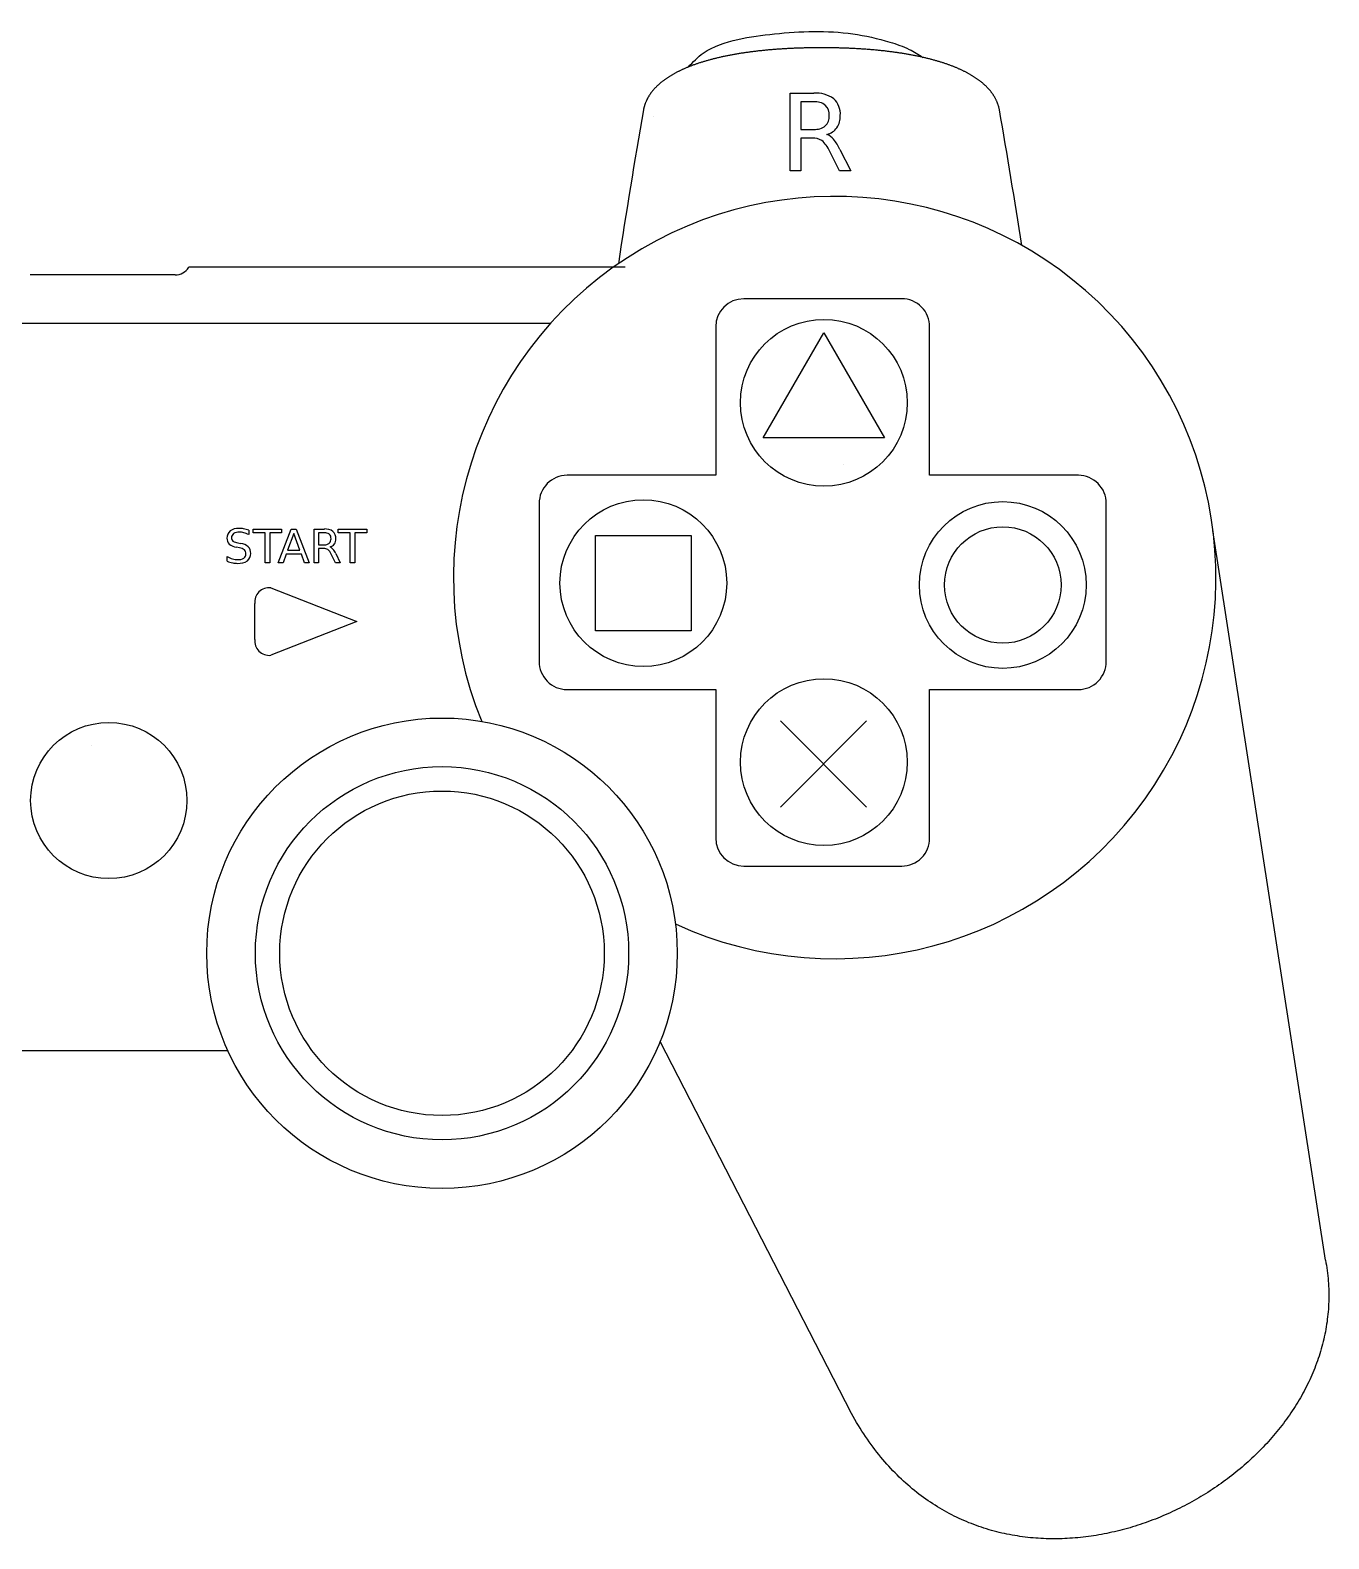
# Model space of a CAD drawing. Header units: millimetres. Extents: x -60 to 61, y -62 to 12.
# Drawn here: x -3.6 to 60.5, y -62.4 to 12.1 of the extents above; entities that cross this region are included whole.
import ezdxf

# ---------------------------------------------------------------- set-up
doc = ezdxf.new("R2010")
doc.units = ezdxf.units.MM
doc.layers.add('OBJECT', color=178, linetype='Continuous', lineweight=25, true_color=0x000000)

msp = doc.modelspace()

# ---------------------------------------------------------------- linework, layer by layer
at = {"layer": 'OBJECT'}
for p, q in [((33.949, 8.976), (35.12, 8.976)), ((33.949, 5.14), (33.949, 8.976)), ((35.12, 8.549), (34.468, 8.549)), ((34.468, 8.549), (34.468, 7.188)), ((27.207, 7.82), (27.207, 7.82)), ((34.468, 7.188), (35.12, 7.188)), ((34.468, 6.761), (34.468, 5.14)), ((35.033, 6.761), (34.468, 6.761)), ((36.379, 5.14), (35.888, 6.124)), ((36.41, 6.188), (36.937, 5.14)), ((34.468, 5.14), (33.949, 5.14)), ((36.937, 5.14), (36.379, 5.14)), ((3.578, 0), (-3.578, 0)), ((25.802, 0.375), (4.25, 0.375)), ((31.665, -1.178), (31.665, -1.178)), ((39.462, -1.178), (31.665, -1.178)), ((-21.713, -2.381), (22.131, -2.381)), ((30.274, -2.568), (30.274, -9.897)), ((32.622, -8.04), (35.615, -2.855)), ((35.615, -2.855), (38.609, -8.04)), ((40.837, -9.897), (40.837, -2.568)), ((39.733, -5.643), (39.733, -5.643)), ((39.733, -5.643), (39.733, -5.643)), ((39.733, -5.643), (39.733, -5.643)), ((39.733, -5.643), (39.733, -5.643)), ((39.733, -5.643), (39.733, -5.643)), ((38.609, -8.04), (32.622, -8.04)), ((36.599, -9.382), (36.599, -9.382)), ((30.274, -9.897), (22.931, -9.897)), ((48.181, -9.897), (40.837, -9.897)), ((54.487, -10.48), (54.487, -10.48)), ((21.556, -11.287), (21.556, -19.084)), ((49.556, -19.084), (49.556, -11.287)), ((7.211, -12.602), (7.211, -12.822)), ((7.432, -12.737), (7.432, -12.548)), ((7.432, -12.548), (8.839, -12.548)), ((8.673, -14.212), (9.309, -12.548)), ((8.839, -12.548), (8.839, -12.737)), ((9.309, -12.548), (9.564, -12.548)), ((9.564, -12.548), (10.198, -14.212)), ((10.44, -12.548), (10.948, -12.548)), ((10.44, -14.212), (10.44, -12.548)), ((11.632, -12.737), (11.632, -12.548)), ((11.632, -12.548), (13.039, -12.548)), ((13.039, -12.548), (13.039, -12.737)), ((60.381, -48.65), (54.828, -12.616)), ((6.684, -13.232), (6.82, -13.26)), ((8.022, -12.737), (7.432, -12.737)), ((8.022, -14.212), (8.022, -12.737)), ((8.249, -12.737), (8.249, -14.212)), ((8.839, -12.737), (8.249, -12.737)), ((9.436, -12.769), (9.13, -13.598)), ((9.742, -13.598), (9.436, -12.769)), ((10.948, -12.733), (10.665, -12.733)), ((10.665, -12.733), (10.665, -13.323)), ((10.665, -13.323), (10.948, -13.323)), ((12.222, -12.737), (11.632, -12.737)), ((12.222, -14.212), (12.222, -12.737)), ((12.449, -12.737), (12.449, -14.212)), ((13.039, -12.737), (12.449, -12.737)), ((24.342, -17.575), (24.342, -12.861)), ((24.342, -12.861), (29.057, -12.861)), ((29.057, -12.861), (29.057, -17.575)), ((6.146, -14.138), (6.146, -13.906)), ((6.754, -13.474), (6.617, -13.447)), ((9.062, -13.785), (8.911, -14.212)), ((9.812, -13.785), (9.062, -13.785)), ((9.13, -13.598), (9.742, -13.598)), ((9.964, -14.212), (9.812, -13.785)), ((10.665, -13.508), (10.665, -14.212)), ((10.91, -13.508), (10.665, -13.508)), ((11.494, -14.212), (11.282, -13.785)), ((11.508, -13.757), (11.736, -14.212)), ((8.249, -14.212), (8.022, -14.212)), ((8.911, -14.212), (8.673, -14.212)), ((10.198, -14.212), (9.964, -14.212)), ((10.665, -14.212), (10.44, -14.212)), ((11.736, -14.212), (11.494, -14.212)), ((12.449, -14.212), (12.222, -14.212)), ((8.3, -15.449), (12.549, -17.116)), ((7.516, -17.998), (7.516, -16.234)), ((12.549, -17.116), (8.3, -18.783)), ((12.549, -17.116), (12.549, -17.116)), ((29.057, -17.575), (24.342, -17.575)), ((22.931, -20.475), (30.274, -20.475)), ((30.274, -20.475), (30.274, -27.803)), ((40.837, -20.475), (48.181, -20.475)), ((40.837, -27.803), (40.837, -20.475)), ((37.718, -22.027), (33.467, -26.279)), ((33.467, -22.027), (37.718, -26.279)), ((-0.551, -23.225), (-0.551, -23.225)), ((31.665, -29.193), (39.462, -29.193)), ((36.982, -56.231), (27.526, -37.862)), ((6.183, -38.312), (-7.197, -38.312))]:
    msp.add_line(p, q, dxfattribs=at)
for points in [[(35.494, 11.218), (35.437, 11.218), (35.379, 11.218), (35.321, 11.218), (35.264, 11.217), (35.207, 11.217), (35.15, 11.217), (35.093, 11.216), (35.036, 11.215), (34.979, 11.214), (34.923, 11.213), (34.867, 11.212), (34.81, 11.211), (34.754, 11.21), (34.698, 11.209), (34.642, 11.207), (34.587, 11.206), (34.531, 11.204), (34.476, 11.203), (34.421, 11.201), (34.365, 11.199), (34.311, 11.197), (34.256, 11.195), (34.201, 11.193), (34.147, 11.191), (34.092, 11.188), (34.038, 11.186), (33.984, 11.183), (33.93, 11.181), (33.876, 11.178), (33.823, 11.175), (33.769, 11.172), (33.716, 11.169), (33.663, 11.166), (33.61, 11.163), (33.557, 11.16), (33.504, 11.156), (33.452, 11.153), (33.399, 11.149), (33.347, 11.146), (33.295, 11.142), (33.243, 11.138), (33.191, 11.134), (33.14, 11.13), (33.088, 11.126), (33.037, 11.122), (32.986, 11.117), (32.935, 11.113), (32.884, 11.108), (32.834, 11.104), (32.783, 11.099), (32.733, 11.094), (32.683, 11.089), (32.633, 11.084), (32.583, 11.079), (32.533, 11.074), (32.484, 11.069), (32.435, 11.063), (32.385, 11.058), (32.336, 11.052), (32.288, 11.047), (32.239, 11.041), (32.191, 11.035), (32.142, 11.029), (32.094, 11.023), (32.046, 11.017), (31.998, 11.011), (31.951, 11.005), (31.903, 10.998), (31.856, 10.992), (31.809, 10.985), (31.762, 10.978), (31.715, 10.972), (31.669, 10.965), (31.622, 10.958), (31.576, 10.951), (31.53, 10.943), (31.484, 10.936), (31.439, 10.929), (31.393, 10.921), (31.348, 10.914), (31.303, 10.906), (31.258, 10.899), (31.213, 10.891), (31.168, 10.883), (31.124, 10.875), (31.08, 10.867), (31.036, 10.858), (30.992, 10.85), (30.948, 10.842), (30.905, 10.833), (30.861, 10.825), (30.818, 10.816), (30.775, 10.807), (30.733, 10.799), (30.69, 10.79), (30.648, 10.781), (30.606, 10.771), (30.564, 10.762), (30.522, 10.753), (30.48, 10.743), (30.439, 10.734), (30.398, 10.724), (30.357, 10.715), (30.316, 10.705), (30.275, 10.695), (30.235, 10.685), (30.194, 10.675), (30.154, 10.665), (30.115, 10.655), (30.075, 10.644), (30.035, 10.634), (29.996, 10.623), (29.957, 10.613), (29.918, 10.602), (29.88, 10.591), (29.841, 10.58), (29.803, 10.569), (29.765, 10.558), (29.727, 10.547), (29.689, 10.536), (29.652, 10.524), (29.615, 10.513), (29.578, 10.501), (29.541, 10.49), (29.504, 10.478), (29.468, 10.466), (29.431, 10.454), (29.395, 10.442), (29.36, 10.43), (29.324, 10.418), (29.289, 10.406), (29.254, 10.393), (29.219, 10.381), (29.184, 10.368), (29.149, 10.355), (29.115, 10.343), (29.081, 10.33), (29.047, 10.317), (29.013, 10.304), (28.98, 10.291), (28.947, 10.277), (28.913, 10.264), (28.881, 10.251), (28.848, 10.237), (28.816, 10.224), (28.783, 10.21), (28.752, 10.196), (28.72, 10.182), (28.688, 10.168), (28.657, 10.154), (28.626, 10.14), (28.595, 10.126), (28.564, 10.112), (28.534, 10.097), (28.504, 10.083), (28.474, 10.068), (28.444, 10.053), (28.415, 10.039), (28.385, 10.024), (28.356, 10.009), (28.327, 9.994), (28.299, 9.978), (28.27, 9.963), (28.242, 9.948), (28.214, 9.932), (28.187, 9.917), (28.159, 9.901), (28.132, 9.886), (28.105, 9.87), (28.078, 9.854), (28.051, 9.838), (28.025, 9.822), (27.999, 9.806), (27.973, 9.789), (27.948, 9.773), (27.922, 9.757), (27.897, 9.74), (27.872, 9.723), (27.848, 9.707), (27.823, 9.69), (27.799, 9.673), (27.775, 9.656), (27.751, 9.639), (27.728, 9.622), (27.704, 9.605), (27.681, 9.587), (27.659, 9.57), (27.636, 9.552), (27.614, 9.535), (27.592, 9.517), (27.57, 9.499), (27.549, 9.481), (27.527, 9.463), (27.506, 9.445), (27.485, 9.427), (27.465, 9.409), (27.445, 9.39), (27.424, 9.372), (27.405, 9.353), (27.385, 9.335), (27.366, 9.316), (27.347, 9.297), (27.328, 9.278), (27.309, 9.259), (27.291, 9.24), (27.273, 9.221), (27.255, 9.202), (27.238, 9.182), (27.22, 9.163), (27.203, 9.143), (27.186, 9.124), (27.17, 9.104), (27.154, 9.084), (27.137, 9.064), (27.122, 9.044), (27.106, 9.024), (27.091, 9.004), (27.076, 8.984), (27.061, 8.963), (27.047, 8.943), (27.033, 8.922), (27.019, 8.902), (27.005, 8.881), (26.991, 8.86), (26.978, 8.839), (26.965, 8.818), (26.953, 8.797), (26.94, 8.776), (26.928, 8.755), (26.916, 8.733), (26.905, 8.712), (26.893, 8.69), (26.882, 8.669), (26.872, 8.647), (26.861, 8.625), (26.851, 8.603), (26.841, 8.581), (26.831, 8.559), (26.822, 8.537), (26.813, 8.515), (26.804, 8.492), (26.795, 8.47), (26.787, 8.447), (26.779, 8.425), (26.771, 8.402), (26.763, 8.379), (26.756, 8.356), (26.749, 8.333), (26.743, 8.31), (26.736, 8.287), (26.73, 8.264), (26.724, 8.241), (26.719, 8.217), (26.713, 8.194), (26.708, 8.17), (26.703, 8.146)], [(44.285, 8.146), (44.28, 8.17), (44.275, 8.194), (44.27, 8.217), (44.265, 8.241), (44.259, 8.264), (44.253, 8.287), (44.246, 8.31), (44.239, 8.333), (44.233, 8.356), (44.225, 8.379), (44.218, 8.402), (44.21, 8.425), (44.202, 8.447), (44.194, 8.47), (44.185, 8.492), (44.176, 8.515), (44.167, 8.537), (44.157, 8.559), (44.148, 8.581), (44.138, 8.603), (44.128, 8.625), (44.117, 8.647), (44.106, 8.669), (44.095, 8.69), (44.084, 8.712), (44.072, 8.733), (44.06, 8.755), (44.048, 8.776), (44.036, 8.797), (44.023, 8.818), (44.01, 8.839), (43.997, 8.86), (43.984, 8.881), (43.97, 8.902), (43.956, 8.922), (43.942, 8.943), (43.927, 8.963), (43.913, 8.984), (43.898, 9.004), (43.882, 9.024), (43.867, 9.044), (43.851, 9.064), (43.835, 9.084), (43.819, 9.104), (43.802, 9.124), (43.786, 9.143), (43.768, 9.163), (43.751, 9.182), (43.734, 9.202), (43.716, 9.221), (43.698, 9.24), (43.679, 9.259), (43.661, 9.278), (43.642, 9.297), (43.623, 9.316), (43.604, 9.335), (43.584, 9.353), (43.564, 9.372), (43.544, 9.39), (43.524, 9.409), (43.503, 9.427), (43.482, 9.445), (43.461, 9.463), (43.44, 9.481), (43.419, 9.499), (43.397, 9.517), (43.375, 9.535), (43.352, 9.552), (43.33, 9.57), (43.307, 9.587), (43.284, 9.605), (43.261, 9.622), (43.237, 9.639), (43.214, 9.656), (43.19, 9.673), (43.166, 9.69), (43.141, 9.707), (43.116, 9.723), (43.092, 9.74), (43.066, 9.757), (43.041, 9.773), (43.015, 9.789), (42.99, 9.806), (42.964, 9.822), (42.937, 9.838), (42.911, 9.854), (42.884, 9.87), (42.857, 9.886), (42.83, 9.901), (42.802, 9.917), (42.774, 9.932), (42.747, 9.948), (42.718, 9.963), (42.69, 9.978), (42.661, 9.994), (42.633, 10.009), (42.603, 10.024), (42.574, 10.039), (42.545, 10.053), (42.515, 10.068), (42.485, 10.083), (42.455, 10.097), (42.424, 10.112), (42.394, 10.126), (42.363, 10.14), (42.332, 10.154), (42.3, 10.168), (42.269, 10.182), (42.237, 10.196), (42.205, 10.21), (42.173, 10.224), (42.141, 10.237), (42.108, 10.251), (42.075, 10.264), (42.042, 10.277), (42.009, 10.291), (41.975, 10.304), (41.942, 10.317), (41.908, 10.33), (41.874, 10.343), (41.839, 10.355), (41.805, 10.368), (41.77, 10.381), (41.735, 10.393), (41.7, 10.406), (41.665, 10.418), (41.629, 10.43), (41.593, 10.442), (41.557, 10.454), (41.521, 10.466), (41.485, 10.478), (41.448, 10.49), (41.411, 10.501), (41.374, 10.513), (41.337, 10.524), (41.299, 10.536), (41.262, 10.547), (41.224, 10.558), (41.186, 10.569), (41.148, 10.58), (41.109, 10.591), (41.07, 10.602), (41.032, 10.613), (40.993, 10.623), (40.953, 10.634), (40.914, 10.644), (40.874, 10.655), (40.834, 10.665), (40.794, 10.675), (40.754, 10.685), (40.714, 10.695), (40.673, 10.705), (40.632, 10.715), (40.591, 10.724), (40.55, 10.734), (40.508, 10.743), (40.467, 10.753), (40.425, 10.762), (40.383, 10.771), (40.341, 10.781), (40.299, 10.79), (40.256, 10.799), (40.213, 10.807), (40.17, 10.816), (40.127, 10.825), (40.084, 10.833), (40.041, 10.842), (39.997, 10.85), (39.953, 10.858), (39.909, 10.867), (39.865, 10.875), (39.82, 10.883), (39.776, 10.891), (39.731, 10.899), (39.686, 10.906), (39.641, 10.914), (39.596, 10.921), (39.55, 10.929), (39.504, 10.936), (39.459, 10.943), (39.412, 10.951), (39.366, 10.958), (39.32, 10.965), (39.273, 10.972), (39.227, 10.978), (39.18, 10.985), (39.133, 10.992), (39.085, 10.998), (39.038, 11.005), (38.99, 11.011), (38.943, 11.017), (38.895, 11.023), (38.846, 11.029), (38.798, 11.035), (38.75, 11.041), (38.701, 11.047), (38.652, 11.052), (38.603, 11.058), (38.554, 11.063), (38.505, 11.069), (38.455, 11.074), (38.406, 11.079), (38.356, 11.084), (38.306, 11.089), (38.256, 11.094), (38.206, 11.099), (38.155, 11.104), (38.104, 11.108), (38.054, 11.113), (38.003, 11.117), (37.952, 11.122), (37.9, 11.126), (37.849, 11.13), (37.797, 11.134), (37.746, 11.138), (37.694, 11.142), (37.642, 11.146), (37.589, 11.149), (37.537, 11.153), (37.484, 11.156), (37.432, 11.16), (37.379, 11.163), (37.326, 11.166), (37.273, 11.169), (37.219, 11.172), (37.166, 11.175), (37.112, 11.178), (37.059, 11.181), (37.005, 11.183), (36.951, 11.186), (36.896, 11.188), (36.842, 11.191), (36.788, 11.193), (36.733, 11.195), (36.678, 11.197), (36.623, 11.199), (36.568, 11.201), (36.513, 11.203), (36.457, 11.204), (36.402, 11.206), (36.346, 11.207), (36.29, 11.209), (36.235, 11.21), (36.178, 11.211), (36.122, 11.212), (36.066, 11.213), (36.009, 11.214), (35.953, 11.215), (35.896, 11.216), (35.839, 11.217), (35.782, 11.217), (35.725, 11.217), (35.667, 11.218), (35.61, 11.218), (35.552, 11.218), (35.494, 11.218)], [(60.381, -48.65), (60.405, -48.779), (60.427, -48.909), (60.447, -49.038), (60.465, -49.167), (60.481, -49.296), (60.496, -49.425), (60.509, -49.553), (60.519, -49.682), (60.529, -49.81), (60.536, -49.938), (60.542, -50.065), (60.545, -50.193), (60.547, -50.32), (60.548, -50.447), (60.546, -50.573), (60.543, -50.699), (60.538, -50.826), (60.532, -50.951), (60.524, -51.077), (60.514, -51.202), (60.502, -51.327), (60.489, -51.451), (60.474, -51.576), (60.458, -51.7), (60.44, -51.823), (60.42, -51.946), (60.399, -52.069), (60.376, -52.192), (60.352, -52.314), (60.326, -52.436), (60.299, -52.557), (60.27, -52.678), (60.239, -52.799), (60.207, -52.919), (60.174, -53.039), (60.139, -53.158), (60.102, -53.277), (60.064, -53.396), (60.025, -53.514), (59.984, -53.631), (59.942, -53.749), (59.898, -53.865), (59.853, -53.982), (59.807, -54.097), (59.759, -54.213), (59.709, -54.328), (59.659, -54.442), (59.607, -54.556), (59.554, -54.669), (59.499, -54.782), (59.443, -54.894), (59.386, -55.006), (59.328, -55.117), (59.268, -55.228), (59.207, -55.338), (59.144, -55.448), (59.081, -55.557), (59.016, -55.665), (58.95, -55.773), (58.883, -55.88), (58.815, -55.987), (58.745, -56.093), (58.674, -56.198), (58.602, -56.303), (58.529, -56.407), (58.455, -56.511), (58.38, -56.613), (58.303, -56.716), (58.226, -56.817), (58.147, -56.918), (58.067, -57.018), (57.986, -57.118), (57.905, -57.217), (57.822, -57.315), (57.738, -57.413), (57.653, -57.509), (57.567, -57.605), (57.48, -57.701), (57.392, -57.795), (57.303, -57.889), (57.213, -57.983), (57.122, -58.075), (57.03, -58.167), (56.937, -58.257), (56.843, -58.348), (56.749, -58.437), (56.653, -58.525), (56.557, -58.613), (56.46, -58.7), (56.361, -58.786), (56.262, -58.872), (56.163, -58.956), (56.062, -59.04), (55.96, -59.123), (55.858, -59.205), (55.755, -59.286), (55.651, -59.366), (55.546, -59.445), (55.441, -59.524), (55.335, -59.602), (55.228, -59.678), (55.12, -59.754), (55.012, -59.829), (54.903, -59.903), (54.793, -59.976), (54.683, -60.048), (54.572, -60.12), (54.46, -60.19), (54.347, -60.259), (54.234, -60.328), (54.121, -60.395), (54.006, -60.462), (53.891, -60.527), (53.776, -60.592), (53.66, -60.656), (53.543, -60.718), (53.426, -60.78), (53.308, -60.84), (53.19, -60.9), (53.071, -60.958), (52.952, -61.016), (52.832, -61.072), (52.712, -61.127), (52.591, -61.182), (52.47, -61.235), (52.348, -61.287), (52.226, -61.338), (52.104, -61.388), (51.981, -61.437), (51.857, -61.485), (51.734, -61.532), (51.61, -61.577), (51.485, -61.622), (51.36, -61.665), (51.235, -61.707), (51.109, -61.748), (50.984, -61.788), (50.857, -61.827), (50.731, -61.865), (50.604, -61.901), (50.477, -61.936), (50.35, -61.971), (50.222, -62.003), (50.094, -62.035), (49.966, -62.066), (49.838, -62.095), (49.709, -62.123), (49.581, -62.15), (49.452, -62.175), (49.323, -62.199), (49.193, -62.222), (49.064, -62.244), (48.935, -62.265), (48.805, -62.284), (48.675, -62.302), (48.545, -62.319), (48.415, -62.334), (48.285, -62.348), (48.155, -62.361), (48.025, -62.372), (47.895, -62.383), (47.764, -62.391), (47.634, -62.399), (47.504, -62.405), (47.373, -62.41), (47.243, -62.413), (47.113, -62.415), (46.982, -62.416), (46.852, -62.415), (46.722, -62.413), (46.592, -62.409), (46.462, -62.404), (46.332, -62.398), (46.202, -62.39), (46.072, -62.381), (45.942, -62.371), (45.813, -62.359), (45.684, -62.345), (45.554, -62.33), (45.425, -62.314), (45.296, -62.296), (45.168, -62.276), (45.039, -62.256), (44.911, -62.233), (44.783, -62.209), (44.655, -62.184), (44.528, -62.157), (44.4, -62.129), (44.273, -62.099), (44.147, -62.067), (44.02, -62.034), (43.894, -62), (43.768, -61.964), (43.643, -61.926), (43.518, -61.887), (43.393, -61.846), (43.268, -61.804), (43.144, -61.76), (43.021, -61.714), (42.897, -61.667), (42.775, -61.618), (42.652, -61.568), (42.53, -61.515), (42.409, -61.462), (42.287, -61.406), (42.167, -61.349), (42.047, -61.291), (41.927, -61.23), (41.808, -61.168), (41.689, -61.105), (41.571, -61.039), (41.453, -60.972), (41.336, -60.903), (41.22, -60.833), (41.104, -60.761), (40.988, -60.687), (40.874, -60.611), (40.759, -60.534), (40.646, -60.454), (40.533, -60.374), (40.421, -60.291), (40.309, -60.206), (40.198, -60.12), (40.088, -60.032), (39.978, -59.942), (39.869, -59.851), (39.761, -59.757), (39.654, -59.662), (39.547, -59.565), (39.441, -59.466), (39.336, -59.366), (39.231, -59.263), (39.127, -59.159), (39.024, -59.053), (38.922, -58.945), (38.821, -58.835), (38.72, -58.723), (38.621, -58.609), (38.522, -58.493), (38.424, -58.376), (38.327, -58.256), (38.231, -58.135), (38.135, -58.012), (38.041, -57.887), (37.947, -57.76), (37.855, -57.63), (37.763, -57.499), (37.672, -57.367), (37.583, -57.232), (37.494, -57.095), (37.406, -56.956), (37.319, -56.815), (37.233, -56.672), (37.149, -56.527), (37.065, -56.38), (36.982, -56.231)]]:
    msp.add_lwpolyline(points, dxfattribs=at)
for centre, radius in [((35.615, -6.312), 4.118), ((26.699, -15.218), 4.118), ((44.449, -15.312), 4.118), ((44.449, -15.312), 2.876), ((35.615, -24.06), 4.118), ((0.303, -25.957), 3.857), ((16.758, -33.499), 11.618), ((16.758, -33.499), 9.215), ((16.758, -33.499), 8.013)]:
    msp.add_circle(centre, radius, dxfattribs=at)
for centre, radius, start, end in [((35.234, 7.492), 1.488, 54.32472, 94.37966), ((35.181, 7.734), 0.817, 51.87454, 94.24894), ((35.241, 7.918), 0.639, 355.75496, 45.92966), ((35.4, 7.949), 1.028, 355.6434, 46.97704), ((384.089, -54.023), 362.753, 170.13182, 171.34693), ((35.225, 7.825), 0.655, 314.70316, 3.99575), ((35.413, 7.832), 1.013, 326.29723, 2.20064), ((-313.1, -54.023), 362.753, 8.7975, 9.86818), ((35.078, 5.937), 0.825, 57.77641, 93.15526), ((35.181, 8.003), 0.817, 265.74929, 308.1263), ((35.556, 7.775), 0.863, 284.17753, 324.17213), ((35.494, 6.234), 0.756, 37.78372, 68.76842), ((34.629, 5.602), 1.363, 22.50773, 49.27323), ((34.205, 5.161), 2.432, 24.97002, 39.14496), ((36.149, -14.945), 18.824, 245.30646, 202.16789), ((3.579, 0.788), 0.788, 269.92579, 328.40943), ((31.665, -2.569), 1.391, 90.0052, 179.9948), ((39.459, -2.555), 1.378, 359.45418, 89.89842), ((22.933, -11.274), 1.377, 90.10119, 180.54622), ((48.178, -11.274), 1.377, 359.45392, 89.89868), ((6.565, -12.973), 0.426, 129.41702, 182.55684), ((6.686, -13.177), 0.661, 86.70109, 126.28772), ((6.721, -13.905), 1.388, 79.97788, 89.87631), ((6.661, -14.235), 1.723, 71.39107, 79.93251), ((10.998, -13.191), 0.646, 54.32406, 94.38052), ((6.53, -13.015), 0.391, 176.7054, 224.73484), ((6.715, -12.719), 0.735, 231.00038, 262.34845), ((6.601, -12.964), 0.235, 125.22379, 182.65939), ((6.574, -12.989), 0.209, 176.00992, 226.93082), ((6.75, -12.652), 0.584, 237.0407, 263.52375), ((6.72, -13.185), 0.485, 86.51756, 121.65973), ((6.744, -13.558), 0.857, 74.76833, 89.62333), ((6.732, -13.944), 0.69, 48.25741, 82.67338), ((6.601, -14.07), 1.389, 63.95841, 74.64111), ((10.975, -13.086), 0.355, 51.87534, 94.24918), ((10.975, -12.97), 0.355, 265.74928, 308.1262), ((11.001, -13.006), 0.277, 355.75467, 45.92853), ((10.994, -13.047), 0.284, 314.70352, 3.99597), ((11.138, -13.069), 0.374, 284.17781, 324.1689), ((11.07, -12.993), 0.446, 355.64409, 46.97667), ((11.075, -13.044), 0.44, 326.30045, 2.19762), ((6.799, -12.764), 1.316, 240.27512, 253.04047), ((6.801, -12.379), 1.878, 249.58733, 258.33781), ((6.678, -13.155), 0.906, 253.12769, 269.71512), ((6.705, -13.56), 0.502, 266.46947, 302.10755), ((6.726, -13.479), 0.767, 266.05806, 303.40276), ((6.685, -13.982), 0.513, 52.07346, 82.28096), ((6.825, -13.781), 0.251, 305.53466, 2.76208), ((6.83, -13.756), 0.246, 356.83795, 46.30503), ((6.878, -13.78), 0.434, 308.52205, 3.61808), ((6.875, -13.731), 0.437, 357.17206, 43.67972), ((10.93, -13.866), 0.358, 57.77313, 93.15636), ((10.735, -14.011), 0.591, 22.50715, 49.27465), ((11.11, -13.737), 0.328, 37.78488, 68.76765), ((10.551, -14.202), 1.055, 24.96964, 39.14468), ((6.683, -12.957), 1.287, 258.29142, 269.58567), ((8.222, -16.156), 0.711, 83.69941, 186.30096), ((8.222, -18.076), 0.711, 173.69904, 276.30059), ((22.933, -19.097), 1.378, 179.45445, 269.89815), ((48.178, -19.097), 1.378, 270.10158, 0.54582), ((31.665, -27.803), 1.391, 180.00546, 269.99454), ((39.459, -27.816), 1.378, 270.10185, 0.54555)]:
    msp.add_arc(centre, radius, start, end, dxfattribs=at)
msp.add_open_spline([(28.913, 10.264), (29.151, 10.511), (29.814, 11.2), (31.366, 11.679), (33.834, 12.015), (36.404, 12.11), (38.608, 11.599), (39.776, 11.204), (40.287, 10.883), (40.508, 10.743)], degree=3, knots=[0, 0, 0, 0, 1.016178, 2.841332, 4.679671, 8.553526, 10.423496, 11.449267, 12.230383, 12.230383, 12.230383, 12.230383], dxfattribs=at)

doc.saveas('drawing.dxf')
